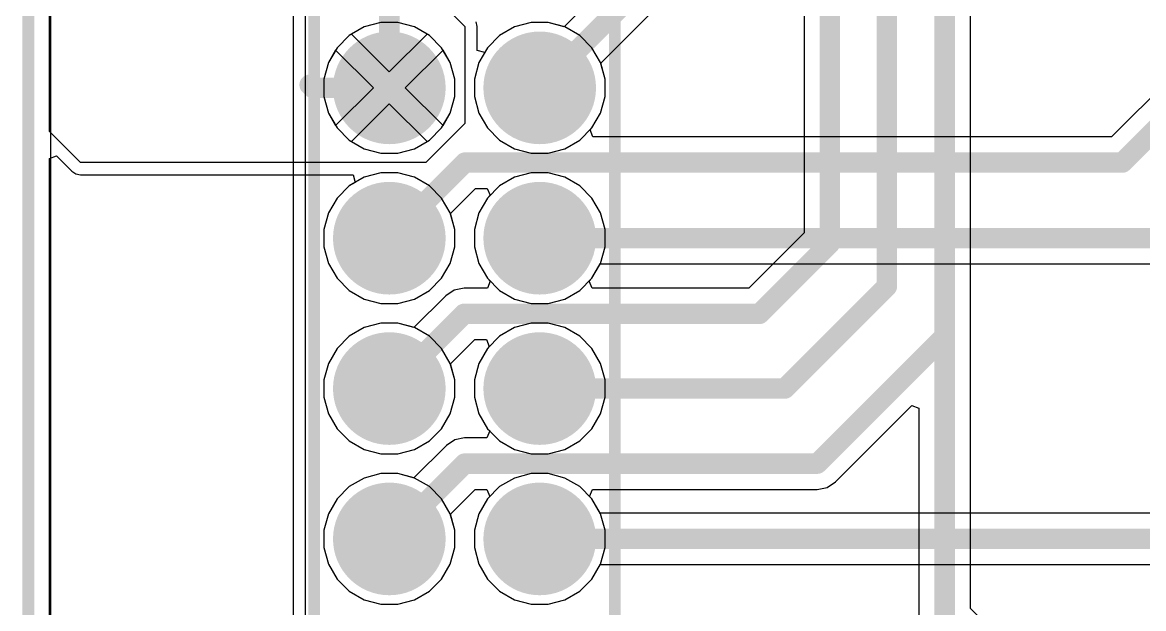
# Model space of a CAD drawing. Header units: millimetres. Extents: x 0 to 6.84, y 0 to 5.18.
# Drawn here: x -0.004 to 0.742, y 2.14 to 2.53 of the extents above; entities that cross this region are included whole.
import ezdxf

# ---------------------------------------------------------------- set-up
doc = ezdxf.new("R2010")
doc.units = ezdxf.units.MM
doc.header["$MEASUREMENT"] = 0
for name, color, linetype in [('BottomLayer', 5, 'Continuous'), ('BottomSolder', 6, 'Continuous'), ('Mechanical2', 216, 'Continuous'), ('MultiLayer', 9, 'Continuous'), ('PadHoleLayer', 156, 'Continuous'), ('TopLayer', 1, 'Continuous'), ('TopOverlay', 2, 'Continuous'), ('TopSolder', 216, 'Continuous')]:
    doc.layers.add(name, color=color, linetype=linetype)

# ---------------------------------------------------------------- blocks, each defined once
blk = doc.blocks.new('TSW_112_15_G_D_2')
at = {"layer": 'BottomLayer'}
h = blk.add_hatch(color=5, dxfattribs=at)
edge = h.paths.add_edge_path()
edge.add_arc((-0.25, 0.05), 0.03346, 0, 360)
h = blk.add_hatch(color=5, dxfattribs=at)
edge = h.paths.add_edge_path()
edge.add_arc((-0.15, 0.05), 0.03346, 0, 360)
h = blk.add_hatch(color=5, dxfattribs=at)
edge = h.paths.add_edge_path()
edge.add_arc((-0.05, 0.05), 0.03346, 0, 360)
h = blk.add_hatch(color=5, dxfattribs=at)
edge = h.paths.add_edge_path()
edge.add_arc((0.05, 0.05), 0.03346, 0, 360)
h = blk.add_hatch(color=5, dxfattribs=at)
edge = h.paths.add_edge_path()
edge.add_arc((-0.25, -0.05), 0.03346, 0, 360)
h = blk.add_hatch(color=5, dxfattribs=at)
edge = h.paths.add_edge_path()
edge.add_arc((-0.15, -0.05), 0.03346, 0, 360)
h = blk.add_hatch(color=5, dxfattribs=at)
edge = h.paths.add_edge_path()
edge.add_arc((-0.05, -0.05), 0.03346, 0, 360)
h = blk.add_hatch(color=5, dxfattribs=at)
edge = h.paths.add_edge_path()
edge.add_arc((0.05, -0.05), 0.03346, 0, 360)
at = {"layer": 'BottomSolder'}
h = blk.add_hatch(color=6, dxfattribs=at)
edge = h.paths.add_edge_path()
edge.add_arc((-0.25, 0.05), 0.03746, 0, 360)
h = blk.add_hatch(color=6, dxfattribs=at)
edge = h.paths.add_edge_path()
edge.add_arc((-0.15, 0.05), 0.03746, 0, 360)
h = blk.add_hatch(color=6, dxfattribs=at)
edge = h.paths.add_edge_path()
edge.add_arc((-0.05, 0.05), 0.03746, 0, 360)
h = blk.add_hatch(color=6, dxfattribs=at)
edge = h.paths.add_edge_path()
edge.add_arc((0.05, 0.05), 0.03746, 0, 360)
h = blk.add_hatch(color=6, dxfattribs=at)
edge = h.paths.add_edge_path()
edge.add_arc((-0.25, -0.05), 0.03746, 0, 360)
h = blk.add_hatch(color=6, dxfattribs=at)
edge = h.paths.add_edge_path()
edge.add_arc((-0.15, -0.05), 0.03746, 0, 360)
h = blk.add_hatch(color=6, dxfattribs=at)
edge = h.paths.add_edge_path()
edge.add_arc((-0.05, -0.05), 0.03746, 0, 360)
h = blk.add_hatch(color=6, dxfattribs=at)
edge = h.paths.add_edge_path()
edge.add_arc((0.05, -0.05), 0.03746, 0, 360)
at = {"layer": 'MultiLayer'}
h = blk.add_hatch(color=9, dxfattribs=at)
edge = h.paths.add_edge_path()
edge.add_arc((-0.25, 0.05), 0.03346, 0, 360)
h = blk.add_hatch(color=9, dxfattribs=at)
edge = h.paths.add_edge_path()
edge.add_arc((-0.15, 0.05), 0.03346, 0, 360)
h = blk.add_hatch(color=9, dxfattribs=at)
edge = h.paths.add_edge_path()
edge.add_arc((-0.05, 0.05), 0.03346, 0, 360)
h = blk.add_hatch(color=9, dxfattribs=at)
edge = h.paths.add_edge_path()
edge.add_arc((0.05, 0.05), 0.03346, 0, 360)
h = blk.add_hatch(color=9, dxfattribs=at)
edge = h.paths.add_edge_path()
edge.add_arc((-0.25, -0.05), 0.03346, 0, 360)
h = blk.add_hatch(color=9, dxfattribs=at)
edge = h.paths.add_edge_path()
edge.add_arc((-0.15, -0.05), 0.03346, 0, 360)
h = blk.add_hatch(color=9, dxfattribs=at)
edge = h.paths.add_edge_path()
edge.add_arc((-0.05, -0.05), 0.03346, 0, 360)
h = blk.add_hatch(color=9, dxfattribs=at)
edge = h.paths.add_edge_path()
edge.add_arc((0.05, -0.05), 0.03346, 0, 360)
at = {"layer": 'PadHoleLayer'}
h = blk.add_hatch(color=156, dxfattribs=at)
edge = h.paths.add_edge_path()
edge.add_arc((-0.25, 0.05), 0.02008, 0, 360)
h = blk.add_hatch(color=156, dxfattribs=at)
edge = h.paths.add_edge_path()
edge.add_arc((-0.15, 0.05), 0.02008, 0, 360)
h = blk.add_hatch(color=156, dxfattribs=at)
edge = h.paths.add_edge_path()
edge.add_arc((-0.05, 0.05), 0.02008, 0, 360)
h = blk.add_hatch(color=156, dxfattribs=at)
edge = h.paths.add_edge_path()
edge.add_arc((0.05, 0.05), 0.02008, 0, 360)
h = blk.add_hatch(color=156, dxfattribs=at)
edge = h.paths.add_edge_path()
edge.add_arc((-0.25, -0.05), 0.02008, 0, 360)
h = blk.add_hatch(color=156, dxfattribs=at)
edge = h.paths.add_edge_path()
edge.add_arc((-0.15, -0.05), 0.02008, 0, 360)
h = blk.add_hatch(color=156, dxfattribs=at)
edge = h.paths.add_edge_path()
edge.add_arc((-0.05, -0.05), 0.02008, 0, 360)
h = blk.add_hatch(color=156, dxfattribs=at)
edge = h.paths.add_edge_path()
edge.add_arc((0.05, -0.05), 0.02008, 0, 360)
at = {"layer": 'TopLayer'}
h = blk.add_hatch(color=1, dxfattribs=at)
edge = h.paths.add_edge_path()
edge.add_arc((-0.25, 0.05), 0.03346, 0, 360)
h = blk.add_hatch(color=1, dxfattribs=at)
edge = h.paths.add_edge_path()
edge.add_arc((-0.15, 0.05), 0.03346, 0, 360)
h = blk.add_hatch(color=1, dxfattribs=at)
edge = h.paths.add_edge_path()
edge.add_arc((-0.05, 0.05), 0.03346, 0, 360)
h = blk.add_hatch(color=1, dxfattribs=at)
edge = h.paths.add_edge_path()
edge.add_arc((0.05, 0.05), 0.03346, 0, 360)
h = blk.add_hatch(color=1, dxfattribs=at)
edge = h.paths.add_edge_path()
edge.add_arc((-0.25, -0.05), 0.03346, 0, 360)
h = blk.add_hatch(color=1, dxfattribs=at)
edge = h.paths.add_edge_path()
edge.add_arc((-0.15, -0.05), 0.03346, 0, 360)
h = blk.add_hatch(color=1, dxfattribs=at)
edge = h.paths.add_edge_path()
edge.add_arc((-0.05, -0.05), 0.03346, 0, 360)
h = blk.add_hatch(color=1, dxfattribs=at)
edge = h.paths.add_edge_path()
edge.add_arc((0.05, -0.05), 0.03346, 0, 360)
at = {"layer": 'TopSolder'}
h = blk.add_hatch(color=216, dxfattribs=at)
edge = h.paths.add_edge_path()
edge.add_arc((-0.25, 0.05), 0.03746, 0, 360)
h = blk.add_hatch(color=216, dxfattribs=at)
edge = h.paths.add_edge_path()
edge.add_arc((-0.15, 0.05), 0.03746, 0, 360)
h = blk.add_hatch(color=216, dxfattribs=at)
edge = h.paths.add_edge_path()
edge.add_arc((-0.05, 0.05), 0.03746, 0, 360)
h = blk.add_hatch(color=216, dxfattribs=at)
edge = h.paths.add_edge_path()
edge.add_arc((0.05, 0.05), 0.03746, 0, 360)
h = blk.add_hatch(color=216, dxfattribs=at)
edge = h.paths.add_edge_path()
edge.add_arc((-0.25, -0.05), 0.03746, 0, 360)
h = blk.add_hatch(color=216, dxfattribs=at)
edge = h.paths.add_edge_path()
edge.add_arc((-0.15, -0.05), 0.03746, 0, 360)
h = blk.add_hatch(color=216, dxfattribs=at)
edge = h.paths.add_edge_path()
edge.add_arc((-0.05, -0.05), 0.03746, 0, 360)
h = blk.add_hatch(color=216, dxfattribs=at)
edge = h.paths.add_edge_path()
edge.add_arc((0.05, -0.05), 0.03746, 0, 360)
at = {"layer": 'TopOverlay', "const_width": 0.00787}
for points in [[(-0.6, 0.1), (0.6, 0.1)], [(-0.6, -0.1), (0.6, -0.1)]]:
    blk.add_lwpolyline(points, dxfattribs=at)

msp = doc.modelspace()

# ---------------------------------------------------------------- linework, layer by layer
at = {"layer": 'BottomLayer'}
for p, q in [((0.014, 2.457), (0.014, 3.653)), ((0.82887, 2.56191), (0.72036, 2.4534)), ((0.271, 2.546), (0.29028, 2.52672)), ((0.23428, 2.52945), (0.22322, 2.52649)), ((0.24572, 2.52945), (0.23428, 2.52945)), ((0.25678, 2.52649), (0.24572, 2.52945)), ((0.29844, 2.52672), (0.29782, 2.52984)), ((0.33428, 2.52945), (0.32322, 2.52649)), ((0.34572, 2.52945), (0.33428, 2.52945)), ((0.35678, 2.52649), (0.34572, 2.52945)), ((0.22322, 2.52649), (0.21491, 2.52169)), ((0.21491, 2.52169), (0.24, 2.49659)), ((0.24, 2.49659), (0.26509, 2.52169)), ((0.26509, 2.52169), (0.25678, 2.52649)), ((0.29028, 2.52672), (0.29028, 2.46232)), ((0.29844, 2.51093), (0.29844, 2.52672)), ((0.31331, 2.52077), (0.30522, 2.51267)), ((0.32322, 2.52649), (0.31331, 2.52077)), ((0.36669, 2.52077), (0.35678, 2.52649)), ((0.37478, 2.51267), (0.36669, 2.52077)), ((0.30522, 2.51267), (0.30344, 2.50959)), ((0.3805, 2.50276), (0.37478, 2.51267)), ((0.2043, 2.51108), (0.1995, 2.50276)), ((0.22939, 2.48598), (0.2043, 2.51108)), ((0.2757, 2.51108), (0.25061, 2.48598)), ((0.2805, 2.50276), (0.2757, 2.51108)), ((0.30344, 2.50959), (0.29844, 2.51093)), ((0.1995, 2.50276), (0.19654, 2.49171)), ((0.28347, 2.49171), (0.2805, 2.50276)), ((0.38347, 2.49171), (0.3805, 2.50276)), ((0.19654, 2.49171), (0.19654, 2.48026)), ((0.28347, 2.48026), (0.28347, 2.49171)), ((0.38347, 2.48026), (0.38347, 2.49171)), ((0.2043, 2.46089), (0.22939, 2.48598)), ((0.25061, 2.48598), (0.2757, 2.46089)), ((0.19654, 2.48026), (0.1995, 2.46921)), ((0.24, 2.47538), (0.21491, 2.45028)), ((0.26509, 2.45028), (0.24, 2.47538)), ((0.2805, 2.46921), (0.28347, 2.48026)), ((0.3805, 2.46921), (0.38347, 2.48026)), ((0.1995, 2.46921), (0.2043, 2.46089)), ((0.2757, 2.46089), (0.2805, 2.46921)), ((0.37478, 2.4593), (0.3805, 2.46921)), ((0.29028, 2.46232), (0.26423, 2.43627)), ((0.03473, 2.43627), (0.014, 2.457)), ((0.3735, 2.45802), (0.37478, 2.4593)), ((0.37541, 2.4534), (0.3735, 2.45802)), ((0.72036, 2.4534), (0.37541, 2.4534)), ((0.21491, 2.45028), (0.22322, 2.44548)), ((0.25678, 2.44548), (0.26509, 2.45028)), ((0.014, 2.43893), (0.01862, 2.44085)), ((0.014, 0.19868), (0.014, 2.43893)), ((0.01862, 2.44085), (0.02896, 2.4305)), ((0.22322, 2.44548), (0.23428, 2.44252)), ((0.23428, 2.44252), (0.24572, 2.44252)), ((0.24572, 2.44252), (0.25678, 2.44548)), ((0.26423, 2.43627), (0.03473, 2.43627)), ((0.02896, 2.4305), (0.03161, 2.42873)), ((0.03161, 2.42873), (0.03473, 2.42811)), ((0.03473, 2.42811), (0.03473, 2.42811)), ((0.03473, 2.42811), (0.21604, 2.42811)), ((0.21604, 2.42811), (0.21738, 2.42311)), ((0.21331, 2.42077), (0.20522, 2.41267)), ((0.21738, 2.42311), (0.21331, 2.42077)), ((0.28061, 2.40237), (0.29738, 2.41914)), ((0.29738, 2.41914), (0.30515, 2.41914)), ((0.30515, 2.41914), (0.30707, 2.41452)), ((0.20522, 2.41267), (0.1995, 2.40276)), ((0.30522, 2.41267), (0.2995, 2.40276)), ((0.30707, 2.41452), (0.30522, 2.41267)), ((0.1995, 2.40276), (0.19654, 2.39171)), ((0.28347, 2.39171), (0.28061, 2.40237)), ((0.2995, 2.40276), (0.29654, 2.39171)), ((0.19654, 2.39171), (0.19654, 2.38026)), ((0.28347, 2.38026), (0.28347, 2.39171)), ((0.29654, 2.39171), (0.29654, 2.38026)), ((0.19654, 2.38026), (0.1995, 2.36921)), ((0.2805, 2.36921), (0.28347, 2.38026)), ((0.29654, 2.38026), (0.2995, 2.36921)), ((0.1995, 2.36921), (0.20522, 2.3593)), ((0.27478, 2.3593), (0.2805, 2.36921)), ((0.2995, 2.36921), (0.30522, 2.3593)), ((0.37478, 2.3593), (0.3803, 2.36886)), ((0.3803, 2.36886), (0.75198, 2.36886)), ((0.20522, 2.3593), (0.21331, 2.3512)), ((0.26669, 2.3512), (0.27478, 2.3593)), ((0.30522, 2.3593), (0.31331, 2.3512)), ((0.36669, 2.3512), (0.37478, 2.3593)), ((0.21331, 2.3512), (0.22322, 2.34548)), ((0.25678, 2.34548), (0.26669, 2.3512)), ((0.31331, 2.3512), (0.32322, 2.34548)), ((0.35678, 2.34548), (0.36669, 2.3512)), ((0.22322, 2.34548), (0.23428, 2.34252)), ((0.23428, 2.34252), (0.24572, 2.34252)), ((0.24572, 2.34252), (0.25678, 2.34548)), ((0.32322, 2.34548), (0.33428, 2.34252)), ((0.33428, 2.34252), (0.34572, 2.34252)), ((0.34572, 2.34252), (0.35678, 2.34548)), ((0.22322, 2.32649), (0.21331, 2.32077)), ((0.23428, 2.32945), (0.22322, 2.32649)), ((0.24572, 2.32945), (0.23428, 2.32945)), ((0.25678, 2.32649), (0.24572, 2.32945)), ((0.26669, 2.32077), (0.25678, 2.32649)), ((0.32322, 2.32649), (0.31331, 2.32077)), ((0.33428, 2.32945), (0.32322, 2.32649)), ((0.34572, 2.32945), (0.33428, 2.32945)), ((0.35678, 2.32649), (0.34572, 2.32945)), ((0.36669, 2.32077), (0.35678, 2.32649)), ((0.21331, 2.32077), (0.20522, 2.31267)), ((0.27478, 2.31267), (0.26669, 2.32077)), ((0.31331, 2.32077), (0.30522, 2.31267)), ((0.37478, 2.31267), (0.36669, 2.32077)), ((0.20522, 2.31267), (0.1995, 2.30276)), ((0.2805, 2.30276), (0.27478, 2.31267)), ((0.30522, 2.31267), (0.2995, 2.30276)), ((0.3805, 2.30276), (0.37478, 2.31267)), ((0.1995, 2.30276), (0.19654, 2.29171)), ((0.28347, 2.29171), (0.2805, 2.30276)), ((0.2995, 2.30276), (0.29654, 2.29171)), ((0.38347, 2.29171), (0.3805, 2.30276)), ((0.19654, 2.29171), (0.19654, 2.28026)), ((0.28347, 2.28026), (0.28347, 2.29171)), ((0.29654, 2.29171), (0.29654, 2.28026)), ((0.38347, 2.28026), (0.38347, 2.29171)), ((0.19654, 2.28026), (0.1995, 2.26921)), ((0.2805, 2.26921), (0.28347, 2.28026)), ((0.29654, 2.28026), (0.2995, 2.26921)), ((0.3805, 2.26921), (0.38347, 2.28026)), ((0.1995, 2.26921), (0.20522, 2.2593)), ((0.27478, 2.2593), (0.2805, 2.26921)), ((0.2995, 2.26921), (0.30522, 2.2593)), ((0.37478, 2.2593), (0.3805, 2.26921)), ((0.20522, 2.2593), (0.21331, 2.2512)), ((0.26669, 2.2512), (0.27478, 2.2593)), ((0.30522, 2.2593), (0.31331, 2.2512)), ((0.36669, 2.2512), (0.37478, 2.2593)), ((0.21331, 2.2512), (0.22322, 2.24548)), ((0.22322, 2.24548), (0.23428, 2.24252)), ((0.24572, 2.24252), (0.25678, 2.24548)), ((0.25678, 2.24548), (0.26669, 2.2512)), ((0.31331, 2.2512), (0.32322, 2.24548)), ((0.32322, 2.24548), (0.33428, 2.24252)), ((0.34572, 2.24252), (0.35678, 2.24548)), ((0.35678, 2.24548), (0.36669, 2.2512)), ((0.23428, 2.24252), (0.24572, 2.24252)), ((0.33428, 2.24252), (0.34572, 2.24252)), ((0.23428, 2.22945), (0.22322, 2.22649)), ((0.24572, 2.22945), (0.23428, 2.22945)), ((0.25678, 2.22649), (0.24572, 2.22945)), ((0.33428, 2.22945), (0.32322, 2.22649)), ((0.34572, 2.22945), (0.33428, 2.22945)), ((0.35678, 2.22649), (0.34572, 2.22945)), ((0.22322, 2.22649), (0.21331, 2.22077)), ((0.26669, 2.22077), (0.25678, 2.22649)), ((0.32322, 2.22649), (0.31331, 2.22077)), ((0.36669, 2.22077), (0.35678, 2.22649)), ((0.21331, 2.22077), (0.20522, 2.21267)), ((0.27478, 2.21267), (0.26669, 2.22077)), ((0.31331, 2.22077), (0.30522, 2.21267)), ((0.37478, 2.21267), (0.36669, 2.22077)), ((0.20522, 2.21267), (0.1995, 2.20276)), ((0.2805, 2.20276), (0.27478, 2.21267)), ((0.30522, 2.21267), (0.2995, 2.20276)), ((0.3803, 2.20311), (0.37478, 2.21267)), ((0.1995, 2.20276), (0.19654, 2.19171)), ((0.28347, 2.19171), (0.2805, 2.20276)), ((0.2995, 2.20276), (0.29654, 2.19171)), ((0.98302, 2.20311), (0.3803, 2.20311)), ((0.19654, 2.19171), (0.19654, 2.18026)), ((0.28347, 2.18026), (0.28347, 2.19171)), ((0.29654, 2.19171), (0.29654, 2.18026)), ((0.19654, 2.18026), (0.1995, 2.16921)), ((0.2805, 2.16921), (0.28347, 2.18026)), ((0.29654, 2.18026), (0.2995, 2.16921)), ((0.1995, 2.16921), (0.20522, 2.1593)), ((0.27478, 2.1593), (0.2805, 2.16921)), ((0.2995, 2.16921), (0.30522, 2.1593)), ((0.37478, 2.1593), (0.3803, 2.16886)), ((0.3803, 2.16886), (0.97592, 2.16886)), ((0.20522, 2.1593), (0.21331, 2.1512)), ((0.26669, 2.1512), (0.27478, 2.1593)), ((0.30522, 2.1593), (0.31331, 2.1512)), ((0.36669, 2.1512), (0.37478, 2.1593)), ((0.21331, 2.1512), (0.22322, 2.14548)), ((0.25678, 2.14548), (0.26669, 2.1512)), ((0.31331, 2.1512), (0.32322, 2.14548)), ((0.35678, 2.14548), (0.36669, 2.1512)), ((0.22322, 2.14548), (0.23428, 2.14252)), ((0.23428, 2.14252), (0.24572, 2.14252)), ((0.24572, 2.14252), (0.25678, 2.14548)), ((0.32322, 2.14548), (0.33428, 2.14252)), ((0.33428, 2.14252), (0.34572, 2.14252)), ((0.34572, 2.14252), (0.35678, 2.14548))]:
    msp.add_line(p, q, dxfattribs=at)
at = {"layer": 'BottomLayer', "const_width": 0.0136}
for points in [[(0.72745, 2.43627), (0.846, 2.55482)], [(0.24, 2.48598), (0.24, 2.53636)], [(0.187, 2.488), (0.18902, 2.48598)], [(0.18902, 2.48598), (0.24, 2.48598)], [(0.24, 2.38598), (0.29028, 2.43627)], [(0.29028, 2.43627), (0.72745, 2.43627)], [(0.34, 2.38598), (0.75198, 2.38598)], [(0.34, 2.18598), (0.98302, 2.18598)]]:
    msp.add_lwpolyline(points, dxfattribs=at)
at = {"layer": 'BottomLayer', "const_width": 0.0068}
for points in [[(0.1836, 2.488, 1), (0.1904, 2.488, 1)], [(0.18562, 2.48598, 1), (0.19242, 2.48598, 1)], [(0.18562, 2.48598, 1), (0.19242, 2.48598, 1)], [(0.2366, 2.48598, 1), (0.2434, 2.48598, 1)], [(0.2366, 2.48598, 1), (0.2434, 2.48598, 1)], [(0.28688, 2.43627, 1), (0.29368, 2.43627, 1)], [(0.28688, 2.43627, 1), (0.29368, 2.43627, 1)], [(0.72405, 2.43627, 1), (0.73085, 2.43627, 1)], [(0.72405, 2.43627, 1), (0.73085, 2.43627, 1)], [(0.2366, 2.38598, 1), (0.2434, 2.38598, 1)], [(0.3366, 2.38598, 1), (0.3434, 2.38598, 1)], [(0.3366, 2.18598, 1), (0.3434, 2.18598, 1)]]:
    msp.add_lwpolyline(points, format="xyb", close=True, dxfattribs=at)
at = {"layer": 'Mechanical2', "const_width": 0.008}
msp.add_lwpolyline([(0, 0), (0, 4.72441)], dxfattribs=at)
at = {"layer": 'TopLayer'}
for p, q in [((0.62643, 2.32076), (0.62643, 3.3949)), ((0.015, 1.006), (0.015, 3.075)), ((0.176, 2.929), (0.176, 1.939)), ((0.18416, 1.94716), (0.18416, 2.92084)), ((0.47887, 2.64908), (0.35638, 2.52659)), ((0.51587, 2.63248), (0.51587, 2.38963)), ((0.38061, 2.50237), (0.50811, 2.62987)), ((0.23428, 2.52945), (0.22322, 2.52649)), ((0.24572, 2.52945), (0.23428, 2.52945)), ((0.25678, 2.52649), (0.24572, 2.52945)), ((0.33428, 2.52945), (0.32322, 2.52649)), ((0.34572, 2.52945), (0.33428, 2.52945)), ((0.35638, 2.52659), (0.34572, 2.52945)), ((0.21331, 2.52077), (0.20522, 2.51267)), ((0.22322, 2.52649), (0.21331, 2.52077)), ((0.26669, 2.52077), (0.25678, 2.52649)), ((0.27478, 2.51267), (0.26669, 2.52077)), ((0.31331, 2.52077), (0.30522, 2.51267)), ((0.32322, 2.52649), (0.31331, 2.52077)), ((0.20522, 2.51267), (0.1995, 2.50276)), ((0.2805, 2.50276), (0.27478, 2.51267)), ((0.30522, 2.51267), (0.2995, 2.50276)), ((0.1995, 2.50276), (0.19654, 2.49171)), ((0.28347, 2.49171), (0.2805, 2.50276)), ((0.2995, 2.50276), (0.29654, 2.49171)), ((0.38347, 2.49171), (0.38061, 2.50237)), ((0.19654, 2.49171), (0.19654, 2.48026)), ((0.28347, 2.48026), (0.28347, 2.49171)), ((0.29654, 2.49171), (0.29654, 2.48026)), ((0.38347, 2.48026), (0.38347, 2.49171)), ((0.19654, 2.48026), (0.1995, 2.46921)), ((0.2805, 2.46921), (0.28347, 2.48026)), ((0.29654, 2.48026), (0.2995, 2.46921)), ((0.3805, 2.46921), (0.38347, 2.48026)), ((0.1995, 2.46921), (0.20522, 2.4593)), ((0.27478, 2.4593), (0.2805, 2.46921)), ((0.2995, 2.46921), (0.30522, 2.4593)), ((0.37478, 2.4593), (0.3805, 2.46921)), ((0.20522, 2.4593), (0.21331, 2.4512)), ((0.26669, 2.4512), (0.27478, 2.4593)), ((0.30522, 2.4593), (0.31331, 2.4512)), ((0.36669, 2.4512), (0.37478, 2.4593)), ((0.21331, 2.4512), (0.22322, 2.44548)), ((0.25678, 2.44548), (0.26669, 2.4512)), ((0.31331, 2.4512), (0.32322, 2.44548)), ((0.35678, 2.44548), (0.36669, 2.4512)), ((0.22322, 2.44548), (0.23428, 2.44252)), ((0.23428, 2.44252), (0.24572, 2.44252)), ((0.24572, 2.44252), (0.25678, 2.44548)), ((0.32322, 2.44548), (0.33428, 2.44252)), ((0.33428, 2.44252), (0.34572, 2.44252)), ((0.34572, 2.44252), (0.35678, 2.44548)), ((0.22322, 2.42649), (0.21331, 2.42077)), ((0.23428, 2.42945), (0.22322, 2.42649)), ((0.24572, 2.42945), (0.23428, 2.42945)), ((0.25678, 2.42649), (0.24572, 2.42945)), ((0.26669, 2.42077), (0.25678, 2.42649)), ((0.32322, 2.42649), (0.31331, 2.42077)), ((0.33428, 2.42945), (0.32322, 2.42649)), ((0.34572, 2.42945), (0.33428, 2.42945)), ((0.35678, 2.42649), (0.34572, 2.42945)), ((0.36669, 2.42077), (0.35678, 2.42649)), ((0.21331, 2.42077), (0.20522, 2.41267)), ((0.27478, 2.41267), (0.26669, 2.42077)), ((0.31331, 2.42077), (0.30522, 2.41267)), ((0.37478, 2.41267), (0.36669, 2.42077)), ((0.20522, 2.41267), (0.1995, 2.40276)), ((0.2805, 2.40276), (0.27478, 2.41267)), ((0.30522, 2.41267), (0.2995, 2.40276)), ((0.3805, 2.40276), (0.37478, 2.41267)), ((0.1995, 2.40276), (0.19654, 2.39171)), ((0.28347, 2.39171), (0.2805, 2.40276)), ((0.2995, 2.40276), (0.29654, 2.39171)), ((0.38347, 2.39171), (0.3805, 2.40276)), ((0.19654, 2.39171), (0.19654, 2.38026)), ((0.28347, 2.38026), (0.28347, 2.39171)), ((0.29654, 2.39171), (0.29654, 2.38026)), ((0.38347, 2.38026), (0.38347, 2.39171)), ((0.51587, 2.38963), (0.47902, 2.35278)), ((0.19654, 2.38026), (0.1995, 2.36921)), ((0.2805, 2.36921), (0.28347, 2.38026)), ((0.29654, 2.38026), (0.2995, 2.36921)), ((0.3805, 2.36921), (0.38347, 2.38026)), ((0.1995, 2.36921), (0.20522, 2.3593)), ((0.27478, 2.3593), (0.2805, 2.36921)), ((0.2995, 2.36921), (0.30522, 2.3593)), ((0.37478, 2.3593), (0.3805, 2.36921)), ((0.20522, 2.3593), (0.21331, 2.3512)), ((0.26669, 2.3512), (0.27478, 2.3593)), ((0.30712, 2.3574), (0.30521, 2.35278)), ((0.30522, 2.3593), (0.30712, 2.3574)), ((0.37288, 2.3574), (0.37478, 2.3593)), ((0.37479, 2.35278), (0.37288, 2.3574)), ((0.21331, 2.3512), (0.22322, 2.34548)), ((0.25678, 2.34548), (0.26669, 2.3512)), ((0.28311, 2.35147), (0.27755, 2.34776)), ((0.28966, 2.35278), (0.28311, 2.35147)), ((0.30521, 2.35278), (0.28966, 2.35278)), ((0.47902, 2.35278), (0.37479, 2.35278)), ((0.22322, 2.34548), (0.23428, 2.34252)), ((0.23428, 2.34252), (0.24572, 2.34252)), ((0.24572, 2.34252), (0.25678, 2.34548)), ((0.27755, 2.34776), (0.25638, 2.32659)), ((0.22322, 2.32649), (0.21331, 2.32077)), ((0.23428, 2.32945), (0.22322, 2.32649)), ((0.24572, 2.32945), (0.23428, 2.32945)), ((0.25638, 2.32659), (0.24572, 2.32945)), ((0.21331, 2.32077), (0.20522, 2.31267)), ((0.62643, 2.13979), (0.62643, 2.32076)), ((0.20522, 2.31267), (0.1995, 2.30276)), ((0.28061, 2.30237), (0.29676, 2.31852)), ((0.29676, 2.31852), (0.30453, 2.31852)), ((0.30522, 2.31267), (0.2995, 2.30276)), ((0.30453, 2.31852), (0.30645, 2.3139)), ((0.30645, 2.3139), (0.30522, 2.31267)), ((0.1995, 2.30276), (0.19654, 2.29171)), ((0.28347, 2.29171), (0.28061, 2.30237)), ((0.2995, 2.30276), (0.29654, 2.29171)), ((0.19654, 2.29171), (0.19654, 2.28026)), ((0.28347, 2.28026), (0.28347, 2.29171)), ((0.29654, 2.29171), (0.29654, 2.28026)), ((0.19654, 2.28026), (0.1995, 2.26921)), ((0.2805, 2.26921), (0.28347, 2.28026)), ((0.29654, 2.28026), (0.2995, 2.26921)), ((0.5367, 2.22393), (0.58755, 2.27478)), ((0.58755, 2.27478), (0.59217, 2.27287)), ((0.1995, 2.26921), (0.20522, 2.2593)), ((0.27478, 2.2593), (0.2805, 2.26921)), ((0.2995, 2.26921), (0.30522, 2.2593)), ((0.59217, 2.27287), (0.59217, 2.1327)), ((0.20522, 2.2593), (0.21331, 2.2512)), ((0.26669, 2.2512), (0.27478, 2.2593)), ((0.30522, 2.2593), (0.30673, 2.25779)), ((0.2835, 2.25187), (0.27795, 2.24815)), ((0.29006, 2.25317), (0.2835, 2.25187)), ((0.30481, 2.25317), (0.29006, 2.25317)), ((0.30673, 2.25779), (0.30481, 2.25317)), ((0.21331, 2.2512), (0.22322, 2.24548)), ((0.22322, 2.24548), (0.23428, 2.24252)), ((0.24572, 2.24252), (0.25678, 2.24548)), ((0.27795, 2.24815), (0.25638, 2.22659)), ((0.25678, 2.24548), (0.26669, 2.2512)), ((0.23428, 2.24252), (0.24572, 2.24252)), ((0.23428, 2.22945), (0.22322, 2.22649)), ((0.24572, 2.22945), (0.23428, 2.22945)), ((0.25638, 2.22659), (0.24572, 2.22945)), ((0.22322, 2.22649), (0.21331, 2.22077)), ((0.53114, 2.22022), (0.5367, 2.22393)), ((0.21331, 2.22077), (0.20522, 2.21267)), ((0.28061, 2.20237), (0.29715, 2.21891)), ((0.29715, 2.21891), (0.30493, 2.21891)), ((0.30493, 2.21891), (0.30684, 2.21429)), ((0.37316, 2.21429), (0.37507, 2.21891)), ((0.37507, 2.21891), (0.52459, 2.21891)), ((0.52459, 2.21891), (0.53114, 2.22022)), ((0.20522, 2.21267), (0.1995, 2.20276)), ((0.30522, 2.21267), (0.2995, 2.20276)), ((0.30684, 2.21429), (0.30522, 2.21267)), ((0.37478, 2.21267), (0.37316, 2.21429)), ((0.3805, 2.20276), (0.37478, 2.21267)), ((0.1995, 2.20276), (0.19654, 2.19171)), ((0.28347, 2.19171), (0.28061, 2.20237)), ((0.2995, 2.20276), (0.29654, 2.19171)), ((0.38347, 2.19171), (0.3805, 2.20276)), ((0.19654, 2.19171), (0.19654, 2.18026)), ((0.28347, 2.18026), (0.28347, 2.19171)), ((0.29654, 2.19171), (0.29654, 2.18026)), ((0.38347, 2.18026), (0.38347, 2.19171)), ((0.19654, 2.18026), (0.1995, 2.16921)), ((0.2805, 2.16921), (0.28347, 2.18026)), ((0.29654, 2.18026), (0.2995, 2.16921)), ((0.3805, 2.16921), (0.38347, 2.18026)), ((0.1995, 2.16921), (0.20522, 2.1593)), ((0.27478, 2.1593), (0.2805, 2.16921)), ((0.2995, 2.16921), (0.30522, 2.1593)), ((0.37478, 2.1593), (0.3805, 2.16921)), ((0.20522, 2.1593), (0.21331, 2.1512)), ((0.26669, 2.1512), (0.27478, 2.1593)), ((0.30522, 2.1593), (0.31331, 2.1512)), ((0.36669, 2.1512), (0.37478, 2.1593)), ((0.21331, 2.1512), (0.22322, 2.14548)), ((0.25678, 2.14548), (0.26669, 2.1512)), ((0.31331, 2.1512), (0.32322, 2.14548)), ((0.35678, 2.14548), (0.36669, 2.1512)), ((0.22322, 2.14548), (0.23428, 2.14252)), ((0.23428, 2.14252), (0.24572, 2.14252)), ((0.24572, 2.14252), (0.25678, 2.14548)), ((0.32322, 2.14548), (0.33428, 2.14252)), ((0.33428, 2.14252), (0.34572, 2.14252)), ((0.34572, 2.14252), (0.35678, 2.14548)), ((0.67771, 2.08852), (0.62643, 2.13979))]:
    msp.add_line(p, q, dxfattribs=at)
at = {"layer": 'TopLayer', "const_width": 0.0136}
for points in [[(0.6093, 2.32076), (0.6093, 3.40487)], [(0.57086, 2.35386), (0.57086, 3.201)], [(0.533, 2.38254), (0.533, 3.179)], [(0.34, 2.48598), (0.496, 2.64198)], [(0.48611, 2.33565), (0.533, 2.38254)], [(0.50298, 2.28598), (0.57086, 2.35386)], [(0.24, 2.28598), (0.28966, 2.33565)], [(0.28966, 2.33565), (0.48611, 2.33565)], [(0.52459, 2.23604), (0.6093, 2.32076)], [(0.6093, 2.1327), (0.6093, 2.32076)], [(0.34, 2.28598), (0.50298, 2.28598)], [(0.24, 2.18598), (0.29006, 2.23604)], [(0.29006, 2.23604), (0.52459, 2.23604)]]:
    msp.add_lwpolyline(points, dxfattribs=at)
at = {"layer": 'TopLayer', "const_width": 0.0068}
for points in [[(0.3366, 2.48598, 1), (0.3434, 2.48598, 1)], [(0.5296, 2.38254, 1), (0.5364, 2.38254, 1)], [(0.5296, 2.38254, 1), (0.5364, 2.38254, 1)], [(0.56746, 2.35386, 1), (0.57426, 2.35386, 1)], [(0.56746, 2.35386, 1), (0.57426, 2.35386, 1)], [(0.28626, 2.33565, 1), (0.29306, 2.33565, 1)], [(0.28626, 2.33565, 1), (0.29306, 2.33565, 1)], [(0.48271, 2.33565, 1), (0.48951, 2.33565, 1)], [(0.48271, 2.33565, 1), (0.48951, 2.33565, 1)], [(0.6059, 2.32076, 1), (0.6127, 2.32076, 1)], [(0.6059, 2.32076, 1), (0.6127, 2.32076, 1)], [(0.6059, 2.32076, 1), (0.6127, 2.32076, 1)], [(0.2366, 2.28598, 1), (0.2434, 2.28598, 1)], [(0.3366, 2.28598, 1), (0.3434, 2.28598, 1)], [(0.49958, 2.28598, 1), (0.50638, 2.28598, 1)], [(0.49958, 2.28598, 1), (0.50638, 2.28598, 1)], [(0.28666, 2.23604, 1), (0.29346, 2.23604, 1)], [(0.28666, 2.23604, 1), (0.29346, 2.23604, 1)], [(0.52119, 2.23604, 1), (0.52799, 2.23604, 1)], [(0.52119, 2.23604, 1), (0.52799, 2.23604, 1)], [(0.2366, 2.18598, 1), (0.2434, 2.18598, 1)]]:
    msp.add_lwpolyline(points, format="xyb", close=True, dxfattribs=at)

# ---------------------------------------------------------------- block references
at = {"rotation": 90}
msp.add_blockref('TSW_112_15_G_D_2', (0.29, 2.43598), dxfattribs=at)

doc.saveas('drawing.dxf')
